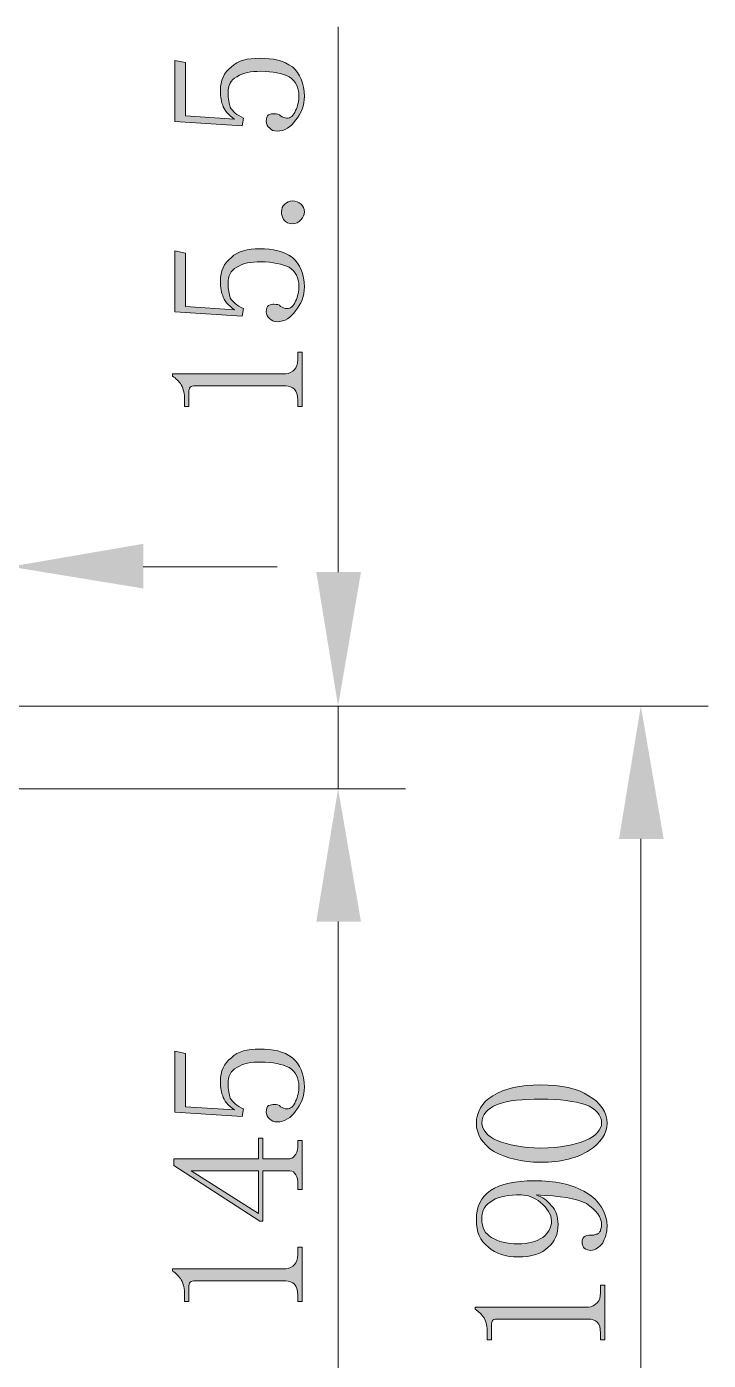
# Model space of a CAD drawing. Header units: millimetres. Extents: x 0 to 297, y 0 to 206.
# Drawn here: x 127.1 to 140.35, y 116.34 to 142.27 of the extents above; entities that cross this region are included whole.
import ezdxf

# ---------------------------------------------------------------- set-up
doc = ezdxf.new("R2010")
doc.units = ezdxf.units.MM

msp = doc.modelspace()

# ---------------------------------------------------------------- hatches: boundary and pattern name
h = msp.add_hatch(color=7)
edge = h.paths.add_edge_path(flags=0)
edge.add_spline(control_points=[(129.938886, 135.514802), (129.938886, 135.514802), (132.14029, 135.514802), (132.14029, 135.514802), (132.20379, 135.514802), (132.26729, 135.5571), (132.309588, 135.599504), (132.351886, 135.641802), (132.373088, 135.705302), (132.373088, 135.790004), (132.373088, 135.790004), (132.373088, 135.9381), (132.373088, 135.9381), (132.373088, 135.9381), (132.45779, 135.9381), (132.45779, 135.9381), (132.45779, 135.9381), (132.45779, 134.879802), (132.45779, 134.879802), (132.45779, 134.879802), (132.373088, 134.879802), (132.373088, 134.879802), (132.373088, 134.879802), (132.373088, 135.006802), (132.373088, 135.006802), (132.373088, 135.1126), (132.351886, 135.1761), (132.309588, 135.218504), (132.26729, 135.260802), (132.20379, 135.282004), (132.14029, 135.282004), (132.14029, 135.282004), (130.383386, 135.282004), (130.383386, 135.282004), (130.341088, 135.282004), (130.29879, 135.282004), (130.277588, 135.260802), (130.256386, 135.2396), (130.256386, 135.197302), (130.256386, 135.155004), (130.256386, 135.155004), (130.256386, 134.879802), (130.256386, 134.879802), (130.256386, 134.879802), (130.17179, 134.879802), (130.17179, 134.879802), (130.17179, 134.879802), (130.17179, 135.006802), (130.17179, 135.006802), (130.17179, 135.133802), (130.150588, 135.218504), (130.10829, 135.3031), (130.065886, 135.3666), (130.002386, 135.4301), (129.938886, 135.472504), (129.938886, 135.472504), (129.938886, 135.514802), (129.938886, 135.514802)], knot_values=[0, 0, 0, 0, 1, 1, 1, 2, 2, 2, 3, 3, 3, 4, 4, 4, 5, 5, 5, 6, 6, 6, 7, 7, 7, 8, 8, 8, 9, 9, 9, 10, 10, 10, 11, 11, 11, 12, 12, 12, 13, 13, 13, 14, 14, 14, 15, 15, 15, 16, 16, 16, 17, 17, 17, 18, 18, 18, 19, 19, 19, 19], degree=3, periodic=1)
edge = h.paths.add_edge_path(flags=0)
edge.add_spline(control_points=[(130.87029, 137.3351), (130.87029, 137.504504), (130.93379, 137.673802), (131.081886, 137.7796), (131.208886, 137.9066), (131.399386, 137.949004), (131.63229, 137.949004), (131.88629, 137.949004), (132.097886, 137.9066), (132.26729, 137.7796), (132.415386, 137.6526), (132.500088, 137.4621), (132.500088, 137.2081), (132.500088, 137.038802), (132.436588, 136.869504), (132.33079, 136.742504), (132.246088, 136.615504), (132.119088, 136.530802), (131.970886, 136.530802), (131.907386, 136.530802), (131.865088, 136.552004), (131.82279, 136.594302), (131.780386, 136.615504), (131.75929, 136.679004), (131.75929, 136.721302), (131.75929, 136.784802), (131.780386, 136.8271), (131.801588, 136.848302), (131.843886, 136.869504), (131.88629, 136.869504), (131.907386, 136.869504), (131.970886, 136.869504), (132.01329, 136.869504), (132.034386, 136.8271), (132.07679, 136.806004), (132.119088, 136.784802), (132.161386, 136.784802), (132.224886, 136.784802), (132.288386, 136.8271), (132.33079, 136.933004), (132.373088, 137.0176), (132.39429, 137.123504), (132.39429, 137.229302), (132.39429, 137.377504), (132.33079, 137.504504), (132.20379, 137.5891), (132.07679, 137.6526), (131.88629, 137.695004), (131.653386, 137.695004), (131.462886, 137.695004), (131.31479, 137.673802), (131.18779, 137.5891), (131.06079, 137.5256), (131.018386, 137.419802), (131.018386, 137.2716), (131.018386, 137.165802), (131.039588, 137.060004), (131.06079, 136.996504), (131.103088, 136.911802), (131.18779, 136.848302), (131.31479, 136.784802), (131.31479, 136.784802), (131.293588, 136.6366), (131.293588, 136.6366), (131.293588, 136.6366), (129.98129, 136.721302), (129.98129, 136.721302), (129.98129, 136.721302), (129.98129, 137.9066), (129.98129, 137.9066), (129.98129, 137.9066), (130.192886, 137.864302), (130.192886, 137.864302), (130.192886, 137.864302), (130.192886, 136.8271), (130.192886, 136.8271), (130.192886, 136.8271), (131.145386, 136.7636), (131.145386, 136.7636), (131.018386, 136.848302), (130.93379, 136.9541), (130.912588, 137.038802), (130.87029, 137.1446), (130.87029, 137.229302), (130.87029, 137.3351), (130.87029, 137.3351), (130.87029, 137.3351), (130.87029, 137.3351)], knot_values=[0, 0, 0, 0, 1, 1, 1, 2, 2, 2, 3, 3, 3, 4, 4, 4, 5, 5, 5, 6, 6, 6, 7, 7, 7, 8, 8, 8, 9, 9, 9, 10, 10, 10, 11, 11, 11, 12, 12, 12, 13, 13, 13, 14, 14, 14, 15, 15, 15, 16, 16, 16, 17, 17, 17, 18, 18, 18, 19, 19, 19, 20, 20, 20, 21, 21, 21, 22, 22, 22, 23, 23, 23, 24, 24, 24, 25, 25, 25, 26, 26, 26, 27, 27, 27, 28, 28, 28, 29, 29, 29, 29], degree=3, periodic=1)
edge = h.paths.add_edge_path(flags=0)
edge.add_spline(control_points=[(132.500088, 138.6686), (132.500088, 138.6051), (132.478886, 138.562802), (132.436588, 138.520504), (132.39429, 138.457004), (132.33079, 138.435802), (132.26729, 138.435802), (132.20379, 138.435802), (132.14029, 138.457004), (132.097886, 138.520504), (132.07679, 138.562802), (132.055588, 138.6051), (132.055588, 138.6686), (132.055588, 138.7321), (132.07679, 138.774504), (132.119088, 138.816802), (132.161386, 138.8591), (132.20379, 138.880302), (132.26729, 138.880302), (132.33079, 138.880302), (132.39429, 138.8591), (132.436588, 138.816802), (132.478886, 138.774504), (132.500088, 138.7321), (132.500088, 138.6686), (132.500088, 138.6686), (132.500088, 138.6686), (132.500088, 138.6686)], knot_values=[0, 0, 0, 0, 1, 1, 1, 2, 2, 2, 3, 3, 3, 4, 4, 4, 5, 5, 5, 6, 6, 6, 7, 7, 7, 8, 8, 8, 9, 9, 9, 9], degree=3, periodic=1)
edge = h.paths.add_edge_path(flags=0)
edge.add_spline(control_points=[(130.87029, 141.039302), (130.87029, 141.2086), (130.93379, 141.378004), (131.081886, 141.483802), (131.208886, 141.610802), (131.399386, 141.6531), (131.63229, 141.6531), (131.88629, 141.6531), (132.097886, 141.610802), (132.26729, 141.483802), (132.415386, 141.356802), (132.500088, 141.166302), (132.500088, 140.912302), (132.500088, 140.743004), (132.436588, 140.5736), (132.33079, 140.4466), (132.246088, 140.3196), (132.119088, 140.235004), (131.970886, 140.235004), (131.907386, 140.235004), (131.865088, 140.2561), (131.82279, 140.298504), (131.780386, 140.3196), (131.75929, 140.3831), (131.75929, 140.425504), (131.75929, 140.489004), (131.780386, 140.531302), (131.801588, 140.552504), (131.843886, 140.5736), (131.88629, 140.5736), (131.907386, 140.5736), (131.970886, 140.5736), (132.01329, 140.5736), (132.034386, 140.531302), (132.07679, 140.5101), (132.119088, 140.489004), (132.161386, 140.489004), (132.224886, 140.489004), (132.288386, 140.531302), (132.33079, 140.6371), (132.373088, 140.721802), (132.39429, 140.8276), (132.39429, 140.933504), (132.39429, 141.0816), (132.33079, 141.2086), (132.20379, 141.293302), (132.07679, 141.356802), (131.88629, 141.3991), (131.653386, 141.3991), (131.462886, 141.3991), (131.31479, 141.378004), (131.18779, 141.293302), (131.06079, 141.229802), (131.018386, 141.124004), (131.018386, 140.975802), (131.018386, 140.870004), (131.039588, 140.7641), (131.06079, 140.7006), (131.103088, 140.616004), (131.18779, 140.552504), (131.31479, 140.489004), (131.31479, 140.489004), (131.293588, 140.340802), (131.293588, 140.340802), (131.293588, 140.340802), (129.98129, 140.425504), (129.98129, 140.425504), (129.98129, 140.425504), (129.98129, 141.610802), (129.98129, 141.610802), (129.98129, 141.610802), (130.192886, 141.568504), (130.192886, 141.568504), (130.192886, 141.568504), (130.192886, 140.531302), (130.192886, 140.531302), (130.192886, 140.531302), (131.145386, 140.467802), (131.145386, 140.467802), (131.018386, 140.552504), (130.93379, 140.658302), (130.912588, 140.743004), (130.87029, 140.848802), (130.87029, 140.933504), (130.87029, 141.039302)], knot_values=[0, 0, 0, 0, 1, 1, 1, 2, 2, 2, 3, 3, 3, 4, 4, 4, 5, 5, 5, 6, 6, 6, 7, 7, 7, 8, 8, 8, 9, 9, 9, 10, 10, 10, 11, 11, 11, 12, 12, 12, 13, 13, 13, 14, 14, 14, 15, 15, 15, 16, 16, 16, 17, 17, 17, 18, 18, 18, 19, 19, 19, 20, 20, 20, 21, 21, 21, 22, 22, 22, 23, 23, 23, 24, 24, 24, 25, 25, 25, 26, 26, 26, 27, 27, 27, 28, 28, 28, 28], degree=3, periodic=1)
h = msp.add_hatch(color=7)
h.dxf.hatch_style = 2
h.paths.add_polyline_path([(129.367386, 132.212802), (129.367386, 131.345004), (126.785088, 131.768302)])
h = msp.add_hatch(color=7)
h.dxf.hatch_style = 2
h.paths.add_polyline_path([(132.732886, 131.662504), (133.60079, 131.662504), (133.15629, 129.059004)])
h = msp.add_hatch(color=7)
h.dxf.hatch_style = 2
h.paths.add_polyline_path([(139.485088, 126.4766), (138.61729, 126.4766), (139.040588, 129.059004)])
h = msp.add_hatch(color=7)
h.dxf.hatch_style = 2
h.paths.add_polyline_path([(133.60079, 124.868004), (132.732886, 124.868004), (133.15629, 127.450302)])
h = msp.add_hatch(color=7)
h.dxf.hatch_style = 2
h.paths.add_polyline_path([(133.60079, 124.868004), (132.732886, 124.868004), (133.15629, 127.450302)])
h = msp.add_hatch(color=7)
edge = h.paths.add_edge_path(flags=0)
edge.add_spline(control_points=[(129.938886, 118.115802), (129.938886, 118.115802), (132.14029, 118.115802), (132.14029, 118.115802), (132.20379, 118.115802), (132.26729, 118.1581), (132.309588, 118.200504), (132.351886, 118.242802), (132.373088, 118.306302), (132.373088, 118.391004), (132.373088, 118.391004), (132.373088, 118.5391), (132.373088, 118.5391), (132.373088, 118.5391), (132.45779, 118.5391), (132.45779, 118.5391), (132.45779, 118.5391), (132.45779, 117.480802), (132.45779, 117.480802), (132.45779, 117.480802), (132.373088, 117.480802), (132.373088, 117.480802), (132.373088, 117.480802), (132.373088, 117.607802), (132.373088, 117.607802), (132.373088, 117.7136), (132.351886, 117.7771), (132.309588, 117.819504), (132.26729, 117.861802), (132.20379, 117.883004), (132.14029, 117.883004), (132.14029, 117.883004), (130.383386, 117.883004), (130.383386, 117.883004), (130.341088, 117.883004), (130.29879, 117.883004), (130.277588, 117.861802), (130.256386, 117.8406), (130.256386, 117.798302), (130.256386, 117.756004), (130.256386, 117.756004), (130.256386, 117.480802), (130.256386, 117.480802), (130.256386, 117.480802), (130.17179, 117.480802), (130.17179, 117.480802), (130.17179, 117.480802), (130.17179, 117.607802), (130.17179, 117.607802), (130.17179, 117.734802), (130.150588, 117.819504), (130.10829, 117.9041), (130.065886, 117.9676), (130.002386, 118.0311), (129.938886, 118.073504), (129.938886, 118.073504), (129.938886, 118.115802), (129.938886, 118.115802)], knot_values=[0, 0, 0, 0, 1, 1, 1, 2, 2, 2, 3, 3, 3, 4, 4, 4, 5, 5, 5, 6, 6, 6, 7, 7, 7, 8, 8, 8, 9, 9, 9, 10, 10, 10, 11, 11, 11, 12, 12, 12, 13, 13, 13, 14, 14, 14, 15, 15, 15, 16, 16, 16, 17, 17, 17, 18, 18, 18, 19, 19, 19, 19], degree=3, periodic=1)
edge = h.paths.add_edge_path(flags=0)
edge.add_spline(control_points=[(132.161386, 120.2536), (132.246088, 120.2536), (132.288386, 120.274802), (132.309588, 120.3171), (132.351886, 120.359504), (132.373088, 120.401802), (132.373088, 120.486504), (132.373088, 120.486504), (132.373088, 120.613504), (132.373088, 120.613504), (132.373088, 120.613504), (132.45779, 120.613504), (132.45779, 120.613504), (132.45779, 120.613504), (132.45779, 119.661004), (132.45779, 119.661004), (132.45779, 119.661004), (132.373088, 119.661004), (132.373088, 119.661004), (132.373088, 119.661004), (132.373088, 119.8091), (132.373088, 119.8091), (132.373088, 119.893802), (132.351886, 119.9361), (132.309588, 119.978504), (132.288386, 120.020802), (132.246088, 120.020802), (132.161386, 120.020802), (132.161386, 120.020802), (131.69579, 120.020802), (131.69579, 120.020802), (131.69579, 120.020802), (131.69579, 119.0471), (131.69579, 119.0471), (131.69579, 119.0471), (131.63229, 119.0471), (131.63229, 119.0471), (131.63229, 119.0471), (129.960088, 120.1266), (129.960088, 120.1266), (129.960088, 120.1266), (129.960088, 120.2536), (129.960088, 120.2536), (129.960088, 120.2536), (131.611088, 120.2536), (131.611088, 120.2536), (131.611088, 120.2536), (131.611088, 120.655802), (131.611088, 120.655802), (131.611088, 120.655802), (131.69579, 120.655802), (131.69579, 120.655802), (131.69579, 120.655802), (131.69579, 120.2536), (131.69579, 120.2536), (131.69579, 120.2536), (132.161386, 120.2536), (132.161386, 120.2536)], knot_values=[0, 0, 0, 0, 1, 1, 1, 2, 2, 2, 3, 3, 3, 4, 4, 4, 5, 5, 5, 6, 6, 6, 7, 7, 7, 8, 8, 8, 9, 9, 9, 10, 10, 10, 11, 11, 11, 12, 12, 12, 13, 13, 13, 14, 14, 14, 15, 15, 15, 16, 16, 16, 17, 17, 17, 18, 18, 18, 19, 19, 19, 19], degree=3, periodic=1)
edge = h.paths.add_edge_path(flags=0)
edge.add_spline(control_points=[(130.29879, 120.020802), (130.29879, 120.020802), (131.611088, 119.195302), (131.611088, 119.195302), (131.611088, 119.195302), (131.611088, 120.020802), (131.611088, 120.020802), (131.611088, 120.020802), (130.29879, 120.020802), (130.29879, 120.020802)], knot_values=[0, 0, 0, 0, 1, 1, 1, 2, 2, 2, 3, 3, 3, 3], degree=3, periodic=1)
edge = h.paths.add_edge_path(flags=0)
edge.add_spline(control_points=[(130.87029, 121.7776), (130.87029, 121.947004), (130.93379, 122.116302), (131.081886, 122.2221), (131.208886, 122.3491), (131.399386, 122.391504), (131.63229, 122.391504), (131.88629, 122.391504), (132.097886, 122.3491), (132.26729, 122.2221), (132.415386, 122.0951), (132.500088, 121.9046), (132.500088, 121.6506), (132.500088, 121.481302), (132.436588, 121.312004), (132.33079, 121.185004), (132.246088, 121.058004), (132.119088, 120.973302), (131.970886, 120.973302), (131.907386, 120.973302), (131.865088, 120.994504), (131.82279, 121.036802), (131.780386, 121.058004), (131.75929, 121.121504), (131.75929, 121.163802), (131.75929, 121.227302), (131.780386, 121.2696), (131.801588, 121.290802), (131.843886, 121.312004), (131.88629, 121.312004), (131.907386, 121.312004), (131.970886, 121.312004), (132.01329, 121.312004), (132.034386, 121.2696), (132.07679, 121.248504), (132.119088, 121.227302), (132.161386, 121.227302), (132.224886, 121.227302), (132.288386, 121.2696), (132.33079, 121.375504), (132.373088, 121.4601), (132.39429, 121.566004), (132.39429, 121.671802), (132.39429, 121.820004), (132.33079, 121.947004), (132.20379, 122.0316), (132.07679, 122.0951), (131.88629, 122.137504), (131.653386, 122.137504), (131.462886, 122.137504), (131.31479, 122.116302), (131.18779, 122.0316), (131.06079, 121.9681), (131.018386, 121.862302), (131.018386, 121.7141), (131.018386, 121.608302), (131.039588, 121.502504), (131.06079, 121.439004), (131.103088, 121.354302), (131.18779, 121.290802), (131.31479, 121.227302), (131.31479, 121.227302), (131.293588, 121.0791), (131.293588, 121.0791), (131.293588, 121.0791), (129.98129, 121.163802), (129.98129, 121.163802), (129.98129, 121.163802), (129.98129, 122.3491), (129.98129, 122.3491), (129.98129, 122.3491), (130.192886, 122.306802), (130.192886, 122.306802), (130.192886, 122.306802), (130.192886, 121.2696), (130.192886, 121.2696), (130.192886, 121.2696), (131.145386, 121.2061), (131.145386, 121.2061), (131.018386, 121.290802), (130.93379, 121.3966), (130.912588, 121.481302), (130.87029, 121.5871), (130.87029, 121.671802), (130.87029, 121.7776)], knot_values=[0, 0, 0, 0, 1, 1, 1, 2, 2, 2, 3, 3, 3, 4, 4, 4, 5, 5, 5, 6, 6, 6, 7, 7, 7, 8, 8, 8, 9, 9, 9, 10, 10, 10, 11, 11, 11, 12, 12, 12, 13, 13, 13, 14, 14, 14, 15, 15, 15, 16, 16, 16, 17, 17, 17, 18, 18, 18, 19, 19, 19, 20, 20, 20, 21, 21, 21, 22, 22, 22, 23, 23, 23, 24, 24, 24, 25, 25, 25, 26, 26, 26, 27, 27, 27, 28, 28, 28, 28], degree=3, periodic=1)
h = msp.add_hatch(color=7)
edge = h.paths.add_edge_path(flags=0)
edge.add_spline(control_points=[(135.82329, 117.375004), (135.82329, 117.375004), (138.024588, 117.375004), (138.024588, 117.375004), (138.088088, 117.375004), (138.151588, 117.417302), (138.193886, 117.4596), (138.23629, 117.502004), (138.257386, 117.565504), (138.257386, 117.6501), (138.257386, 117.6501), (138.257386, 117.798302), (138.257386, 117.798302), (138.257386, 117.798302), (138.342088, 117.798302), (138.342088, 117.798302), (138.342088, 117.798302), (138.342088, 116.740004), (138.342088, 116.740004), (138.342088, 116.740004), (138.257386, 116.740004), (138.257386, 116.740004), (138.257386, 116.740004), (138.257386, 116.867004), (138.257386, 116.867004), (138.257386, 116.972802), (138.23629, 117.036302), (138.193886, 117.0786), (138.151588, 117.121004), (138.088088, 117.1421), (138.024588, 117.1421), (138.024588, 117.1421), (136.26779, 117.1421), (136.26779, 117.1421), (136.225386, 117.1421), (136.183088, 117.1421), (136.161886, 117.121004), (136.14079, 117.099802), (136.14079, 117.057504), (136.14079, 117.0151), (136.14079, 117.0151), (136.14079, 116.740004), (136.14079, 116.740004), (136.14079, 116.740004), (136.056088, 116.740004), (136.056088, 116.740004), (136.056088, 116.740004), (136.056088, 116.867004), (136.056088, 116.867004), (136.056088, 116.994004), (136.034886, 117.0786), (135.992588, 117.163302), (135.95029, 117.226802), (135.88679, 117.290302), (135.82329, 117.3326), (135.82329, 117.3326), (135.82329, 117.375004), (135.82329, 117.375004)], knot_values=[0, 0, 0, 0, 1, 1, 1, 2, 2, 2, 3, 3, 3, 4, 4, 4, 5, 5, 5, 6, 6, 6, 7, 7, 7, 8, 8, 8, 9, 9, 9, 10, 10, 10, 11, 11, 11, 12, 12, 12, 13, 13, 13, 14, 14, 14, 15, 15, 15, 16, 16, 16, 17, 17, 17, 18, 18, 18, 19, 19, 19, 19], degree=3, periodic=1)
edge = h.paths.add_edge_path(flags=0)
edge.add_spline(control_points=[(136.64879, 118.6026), (136.860386, 118.6026), (137.008588, 118.645004), (137.135588, 118.7296), (137.241386, 118.814302), (137.304886, 118.9201), (137.304886, 119.0471), (137.304886, 119.1741), (137.22029, 119.3011), (137.09329, 119.407004), (136.96629, 119.512802), (136.83929, 119.5551), (136.71229, 119.5551), (136.479386, 119.5551), (136.288886, 119.534004), (136.161886, 119.449302), (136.01379, 119.3646), (135.95029, 119.258802), (135.95029, 119.089504), (135.95029, 118.9201), (136.01379, 118.7931), (136.14079, 118.7296), (136.26779, 118.645004), (136.437088, 118.6026), (136.64879, 118.6026), (136.64879, 118.6026), (136.64879, 118.6026), (136.64879, 118.6026)], knot_values=[0, 0, 0, 0, 1, 1, 1, 2, 2, 2, 3, 3, 3, 4, 4, 4, 5, 5, 5, 6, 6, 6, 7, 7, 7, 8, 8, 8, 9, 9, 9, 9], degree=3, periodic=1)
edge = h.paths.add_edge_path(flags=0)
edge.add_spline(control_points=[(137.431886, 118.9836), (137.431886, 118.7931), (137.368386, 118.645004), (137.241386, 118.5391), (137.114386, 118.4121), (136.923886, 118.3486), (136.64879, 118.3486), (136.415886, 118.3486), (136.225386, 118.4121), (136.07729, 118.5391), (135.907886, 118.6661), (135.844386, 118.835504), (135.844386, 119.068302), (135.844386, 119.322302), (135.929088, 119.512802), (136.119588, 119.639802), (136.310088, 119.766802), (136.606386, 119.830302), (136.96629, 119.830302), (137.368386, 119.830302), (137.707088, 119.766802), (137.98229, 119.597504), (138.23629, 119.449302), (138.384386, 119.216504), (138.384386, 118.941302), (138.384386, 118.814302), (138.342088, 118.708504), (138.29979, 118.623802), (138.23629, 118.5391), (138.151588, 118.4756), (138.066886, 118.4756), (138.024588, 118.4756), (137.98229, 118.496802), (137.939886, 118.518004), (137.91879, 118.5391), (137.897588, 118.581504), (137.897588, 118.645004), (137.897588, 118.687302), (137.91879, 118.7296), (137.961088, 118.750802), (138.003386, 118.772004), (138.04579, 118.772004), (138.10929, 118.772004), (138.130386, 118.772004), (138.17279, 118.7931), (138.193886, 118.7931), (138.215088, 118.814302), (138.23629, 118.814302), (138.23629, 118.835504), (138.257386, 118.835504), (138.257386, 118.8566), (138.257386, 118.877802), (138.257386, 118.899004), (138.278588, 118.9201), (138.278588, 118.962504), (138.278588, 119.131802), (138.17279, 119.258802), (137.98229, 119.385802), (137.79179, 119.4916), (137.47429, 119.534004), (137.008588, 119.5551), (137.135588, 119.512802), (137.22029, 119.449302), (137.304886, 119.343504), (137.389588, 119.258802), (137.431886, 119.131802), (137.431886, 118.9836), (137.431886, 118.9836), (137.431886, 118.9836), (137.431886, 118.9836)], knot_values=[0, 0, 0, 0, 1, 1, 1, 2, 2, 2, 3, 3, 3, 4, 4, 4, 5, 5, 5, 6, 6, 6, 7, 7, 7, 8, 8, 8, 9, 9, 9, 10, 10, 10, 11, 11, 11, 12, 12, 12, 13, 13, 13, 14, 14, 14, 15, 15, 15, 16, 16, 16, 17, 17, 17, 18, 18, 18, 19, 19, 19, 20, 20, 20, 21, 21, 21, 22, 22, 22, 23, 23, 23, 23], degree=3, periodic=1)
edge = h.paths.add_edge_path(flags=0)
edge.add_spline(control_points=[(135.95029, 120.9521), (135.95029, 120.8251), (136.056088, 120.6981), (136.246588, 120.613504), (136.45829, 120.528802), (136.754588, 120.465302), (137.09329, 120.465302), (137.47429, 120.465302), (137.749386, 120.528802), (137.961088, 120.613504), (138.17279, 120.6981), (138.278588, 120.8251), (138.278588, 120.9521), (138.278588, 121.100302), (138.17279, 121.227302), (137.961088, 121.312004), (137.749386, 121.375504), (137.47429, 121.417802), (137.09329, 121.417802), (136.754588, 121.417802), (136.45829, 121.3966), (136.246588, 121.312004), (136.056088, 121.227302), (135.95029, 121.121504), (135.95029, 120.9521), (135.95029, 120.9521), (135.95029, 120.9521), (135.95029, 120.9521)], knot_values=[0, 0, 0, 0, 1, 1, 1, 2, 2, 2, 3, 3, 3, 4, 4, 4, 5, 5, 5, 6, 6, 6, 7, 7, 7, 8, 8, 8, 9, 9, 9, 9], degree=3, periodic=1)
edge = h.paths.add_edge_path(flags=0)
edge.add_spline(control_points=[(138.384386, 120.9521), (138.384386, 120.740504), (138.257386, 120.5711), (138.04579, 120.423004), (137.812886, 120.274802), (137.495386, 120.1901), (137.09329, 120.1901), (136.71229, 120.1901), (136.415886, 120.274802), (136.183088, 120.401802), (135.95029, 120.550004), (135.844386, 120.740504), (135.844386, 120.9521), (135.844386, 121.163802), (135.95029, 121.354302), (136.161886, 121.481302), (136.39479, 121.629504), (136.691088, 121.693004), (137.09329, 121.693004), (137.495386, 121.693004), (137.812886, 121.629504), (138.024588, 121.481302), (138.257386, 121.354302), (138.384386, 121.163802), (138.384386, 120.9521)], knot_values=[0, 0, 0, 0, 1, 1, 1, 2, 2, 2, 3, 3, 3, 4, 4, 4, 5, 5, 5, 6, 6, 6, 7, 7, 7, 8, 8, 8, 8], degree=3, periodic=1)

# ---------------------------------------------------------------- linework, layer by layer
at = {"color": 7, "lineweight": 15}
for points in [[(133.15629, 142.267004), (133.15629, 131.662504)], [(129.367386, 131.768302), (131.970886, 131.768302)], [(125.66329, 129.059004), (134.468588, 129.059004)], [(127.420088, 129.059004), (140.352886, 129.059004)], [(133.15629, 129.059004), (133.15629, 127.450302)], [(125.66329, 127.450302), (134.468588, 127.450302)], [(125.66329, 127.450302), (134.468588, 127.450302)], [(139.040588, 126.4766), (139.040588, 111.956302)], [(133.15629, 124.868004), (133.15629, 115.004302)], [(133.15629, 124.868004), (133.15629, 122.264504)]]:
    msp.add_lwpolyline(points, dxfattribs=at)
at = {"color": 7, "lineweight": 5}
msp.add_lwpolyline([(130.29879, 120.020802), (131.611088, 119.195302), (131.611088, 120.020802)], close=True, dxfattribs=at)
for points, knots in [([(130.87029, 141.039302), (130.87029, 141.2086), (130.93379, 141.378004), (131.081886, 141.483802), (131.208886, 141.610802), (131.399386, 141.6531), (131.63229, 141.6531), (131.88629, 141.6531), (132.097886, 141.610802), (132.26729, 141.483802), (132.415386, 141.356802), (132.500088, 141.166302), (132.500088, 140.912302), (132.500088, 140.743004), (132.436588, 140.5736), (132.33079, 140.4466), (132.246088, 140.3196), (132.119088, 140.235004), (131.970886, 140.235004), (131.907386, 140.235004), (131.865088, 140.2561), (131.82279, 140.298504), (131.780386, 140.3196), (131.75929, 140.3831), (131.75929, 140.425504), (131.75929, 140.489004), (131.780386, 140.531302), (131.801588, 140.552504), (131.843886, 140.5736), (131.88629, 140.5736), (131.907386, 140.5736), (131.970886, 140.5736), (132.01329, 140.5736), (132.034386, 140.531302), (132.07679, 140.5101), (132.119088, 140.489004), (132.161386, 140.489004), (132.224886, 140.489004), (132.288386, 140.531302), (132.33079, 140.6371), (132.373088, 140.721802), (132.39429, 140.8276), (132.39429, 140.933504), (132.39429, 141.0816), (132.33079, 141.2086), (132.20379, 141.293302), (132.07679, 141.356802), (131.88629, 141.3991), (131.653386, 141.3991), (131.462886, 141.3991), (131.31479, 141.378004), (131.18779, 141.293302), (131.06079, 141.229802), (131.018386, 141.124004), (131.018386, 140.975802), (131.018386, 140.870004), (131.039588, 140.7641), (131.06079, 140.7006), (131.103088, 140.616004), (131.18779, 140.552504), (131.31479, 140.489004), (131.31479, 140.489004), (131.293588, 140.340802), (131.293588, 140.340802), (131.293588, 140.340802), (129.98129, 140.425504), (129.98129, 140.425504), (129.98129, 140.425504), (129.98129, 141.610802), (129.98129, 141.610802), (129.98129, 141.610802), (130.192886, 141.568504), (130.192886, 141.568504), (130.192886, 141.568504), (130.192886, 140.531302), (130.192886, 140.531302), (130.192886, 140.531302), (131.145386, 140.467802), (131.145386, 140.467802), (131.018386, 140.552504), (130.93379, 140.658302), (130.912588, 140.743004), (130.87029, 140.848802), (130.87029, 140.933504), (130.87029, 141.039302), (130.87029, 141.039302), (130.87029, 141.039302), (130.87029, 141.039302)], [0, 0, 0, 0, 1, 1, 1, 2, 2, 2, 3, 3, 3, 4, 4, 4, 5, 5, 5, 6, 6, 6, 7, 7, 7, 8, 8, 8, 9, 9, 9, 10, 10, 10, 11, 11, 11, 12, 12, 12, 13, 13, 13, 14, 14, 14, 15, 15, 15, 16, 16, 16, 17, 17, 17, 18, 18, 18, 19, 19, 19, 20, 20, 20, 21, 21, 21, 22, 22, 22, 23, 23, 23, 24, 24, 24, 25, 25, 25, 26, 26, 26, 27, 27, 27, 28, 28, 28, 29, 29, 29, 29]), ([(132.500088, 138.6686), (132.500088, 138.6051), (132.478886, 138.562802), (132.436588, 138.520504), (132.39429, 138.457004), (132.33079, 138.435802), (132.26729, 138.435802), (132.20379, 138.435802), (132.14029, 138.457004), (132.097886, 138.520504), (132.07679, 138.562802), (132.055588, 138.6051), (132.055588, 138.6686), (132.055588, 138.7321), (132.07679, 138.774504), (132.119088, 138.816802), (132.161386, 138.8591), (132.20379, 138.880302), (132.26729, 138.880302), (132.33079, 138.880302), (132.39429, 138.8591), (132.436588, 138.816802), (132.478886, 138.774504), (132.500088, 138.7321), (132.500088, 138.6686), (132.500088, 138.6686), (132.500088, 138.6686), (132.500088, 138.6686)], [0, 0, 0, 0, 1, 1, 1, 2, 2, 2, 3, 3, 3, 4, 4, 4, 5, 5, 5, 6, 6, 6, 7, 7, 7, 8, 8, 8, 9, 9, 9, 9]), ([(130.87029, 137.3351), (130.87029, 137.504504), (130.93379, 137.673802), (131.081886, 137.7796), (131.208886, 137.9066), (131.399386, 137.949004), (131.63229, 137.949004), (131.88629, 137.949004), (132.097886, 137.9066), (132.26729, 137.7796), (132.415386, 137.6526), (132.500088, 137.4621), (132.500088, 137.2081), (132.500088, 137.038802), (132.436588, 136.869504), (132.33079, 136.742504), (132.246088, 136.615504), (132.119088, 136.530802), (131.970886, 136.530802), (131.907386, 136.530802), (131.865088, 136.552004), (131.82279, 136.594302), (131.780386, 136.615504), (131.75929, 136.679004), (131.75929, 136.721302), (131.75929, 136.784802), (131.780386, 136.8271), (131.801588, 136.848302), (131.843886, 136.869504), (131.88629, 136.869504), (131.907386, 136.869504), (131.970886, 136.869504), (132.01329, 136.869504), (132.034386, 136.8271), (132.07679, 136.806004), (132.119088, 136.784802), (132.161386, 136.784802), (132.224886, 136.784802), (132.288386, 136.8271), (132.33079, 136.933004), (132.373088, 137.0176), (132.39429, 137.123504), (132.39429, 137.229302), (132.39429, 137.377504), (132.33079, 137.504504), (132.20379, 137.5891), (132.07679, 137.6526), (131.88629, 137.695004), (131.653386, 137.695004), (131.462886, 137.695004), (131.31479, 137.673802), (131.18779, 137.5891), (131.06079, 137.5256), (131.018386, 137.419802), (131.018386, 137.2716), (131.018386, 137.165802), (131.039588, 137.060004), (131.06079, 136.996504), (131.103088, 136.911802), (131.18779, 136.848302), (131.31479, 136.784802), (131.31479, 136.784802), (131.293588, 136.6366), (131.293588, 136.6366), (131.293588, 136.6366), (129.98129, 136.721302), (129.98129, 136.721302), (129.98129, 136.721302), (129.98129, 137.9066), (129.98129, 137.9066), (129.98129, 137.9066), (130.192886, 137.864302), (130.192886, 137.864302), (130.192886, 137.864302), (130.192886, 136.8271), (130.192886, 136.8271), (130.192886, 136.8271), (131.145386, 136.7636), (131.145386, 136.7636), (131.018386, 136.848302), (130.93379, 136.9541), (130.912588, 137.038802), (130.87029, 137.1446), (130.87029, 137.229302), (130.87029, 137.3351), (130.87029, 137.3351), (130.87029, 137.3351), (130.87029, 137.3351)], [0, 0, 0, 0, 1, 1, 1, 2, 2, 2, 3, 3, 3, 4, 4, 4, 5, 5, 5, 6, 6, 6, 7, 7, 7, 8, 8, 8, 9, 9, 9, 10, 10, 10, 11, 11, 11, 12, 12, 12, 13, 13, 13, 14, 14, 14, 15, 15, 15, 16, 16, 16, 17, 17, 17, 18, 18, 18, 19, 19, 19, 20, 20, 20, 21, 21, 21, 22, 22, 22, 23, 23, 23, 24, 24, 24, 25, 25, 25, 26, 26, 26, 27, 27, 27, 28, 28, 28, 29, 29, 29, 29]), ([(129.938886, 135.514802), (129.938886, 135.514802), (132.14029, 135.514802), (132.14029, 135.514802), (132.20379, 135.514802), (132.26729, 135.5571), (132.309588, 135.599504), (132.351886, 135.641802), (132.373088, 135.705302), (132.373088, 135.790004), (132.373088, 135.790004), (132.373088, 135.9381), (132.373088, 135.9381), (132.373088, 135.9381), (132.45779, 135.9381), (132.45779, 135.9381), (132.45779, 135.9381), (132.45779, 134.879802), (132.45779, 134.879802), (132.45779, 134.879802), (132.373088, 134.879802), (132.373088, 134.879802), (132.373088, 134.879802), (132.373088, 135.006802), (132.373088, 135.006802), (132.373088, 135.1126), (132.351886, 135.1761), (132.309588, 135.218504), (132.26729, 135.260802), (132.20379, 135.282004), (132.14029, 135.282004), (132.14029, 135.282004), (130.383386, 135.282004), (130.383386, 135.282004), (130.341088, 135.282004), (130.29879, 135.282004), (130.277588, 135.260802), (130.256386, 135.2396), (130.256386, 135.197302), (130.256386, 135.155004), (130.256386, 135.155004), (130.256386, 134.879802), (130.256386, 134.879802), (130.256386, 134.879802), (130.17179, 134.879802), (130.17179, 134.879802), (130.17179, 134.879802), (130.17179, 135.006802), (130.17179, 135.006802), (130.17179, 135.133802), (130.150588, 135.218504), (130.10829, 135.3031), (130.065886, 135.3666), (130.002386, 135.4301), (129.938886, 135.472504), (129.938886, 135.472504), (129.938886, 135.514802), (129.938886, 135.514802)], [0, 0, 0, 0, 1, 1, 1, 2, 2, 2, 3, 3, 3, 4, 4, 4, 5, 5, 5, 6, 6, 6, 7, 7, 7, 8, 8, 8, 9, 9, 9, 10, 10, 10, 11, 11, 11, 12, 12, 12, 13, 13, 13, 14, 14, 14, 15, 15, 15, 16, 16, 16, 17, 17, 17, 18, 18, 18, 19, 19, 19, 19]), ([(130.87029, 121.7776), (130.87029, 121.947004), (130.93379, 122.116302), (131.081886, 122.2221), (131.208886, 122.3491), (131.399386, 122.391504), (131.63229, 122.391504), (131.88629, 122.391504), (132.097886, 122.3491), (132.26729, 122.2221), (132.415386, 122.0951), (132.500088, 121.9046), (132.500088, 121.6506), (132.500088, 121.481302), (132.436588, 121.312004), (132.33079, 121.185004), (132.246088, 121.058004), (132.119088, 120.973302), (131.970886, 120.973302), (131.907386, 120.973302), (131.865088, 120.994504), (131.82279, 121.036802), (131.780386, 121.058004), (131.75929, 121.121504), (131.75929, 121.163802), (131.75929, 121.227302), (131.780386, 121.2696), (131.801588, 121.290802), (131.843886, 121.312004), (131.88629, 121.312004), (131.907386, 121.312004), (131.970886, 121.312004), (132.01329, 121.312004), (132.034386, 121.2696), (132.07679, 121.248504), (132.119088, 121.227302), (132.161386, 121.227302), (132.224886, 121.227302), (132.288386, 121.2696), (132.33079, 121.375504), (132.373088, 121.4601), (132.39429, 121.566004), (132.39429, 121.671802), (132.39429, 121.820004), (132.33079, 121.947004), (132.20379, 122.0316), (132.07679, 122.0951), (131.88629, 122.137504), (131.653386, 122.137504), (131.462886, 122.137504), (131.31479, 122.116302), (131.18779, 122.0316), (131.06079, 121.9681), (131.018386, 121.862302), (131.018386, 121.7141), (131.018386, 121.608302), (131.039588, 121.502504), (131.06079, 121.439004), (131.103088, 121.354302), (131.18779, 121.290802), (131.31479, 121.227302), (131.31479, 121.227302), (131.293588, 121.0791), (131.293588, 121.0791), (131.293588, 121.0791), (129.98129, 121.163802), (129.98129, 121.163802), (129.98129, 121.163802), (129.98129, 122.3491), (129.98129, 122.3491), (129.98129, 122.3491), (130.192886, 122.306802), (130.192886, 122.306802), (130.192886, 122.306802), (130.192886, 121.2696), (130.192886, 121.2696), (130.192886, 121.2696), (131.145386, 121.2061), (131.145386, 121.2061), (131.018386, 121.290802), (130.93379, 121.3966), (130.912588, 121.481302), (130.87029, 121.5871), (130.87029, 121.671802), (130.87029, 121.7776), (130.87029, 121.7776), (130.87029, 121.7776), (130.87029, 121.7776)], [0, 0, 0, 0, 1, 1, 1, 2, 2, 2, 3, 3, 3, 4, 4, 4, 5, 5, 5, 6, 6, 6, 7, 7, 7, 8, 8, 8, 9, 9, 9, 10, 10, 10, 11, 11, 11, 12, 12, 12, 13, 13, 13, 14, 14, 14, 15, 15, 15, 16, 16, 16, 17, 17, 17, 18, 18, 18, 19, 19, 19, 20, 20, 20, 21, 21, 21, 22, 22, 22, 23, 23, 23, 24, 24, 24, 25, 25, 25, 26, 26, 26, 27, 27, 27, 28, 28, 28, 29, 29, 29, 29]), ([(138.384386, 120.9521), (138.384386, 120.740504), (138.257386, 120.5711), (138.04579, 120.423004), (137.812886, 120.274802), (137.495386, 120.1901), (137.09329, 120.1901), (136.71229, 120.1901), (136.415886, 120.274802), (136.183088, 120.401802), (135.95029, 120.550004), (135.844386, 120.740504), (135.844386, 120.9521), (135.844386, 121.163802), (135.95029, 121.354302), (136.161886, 121.481302), (136.39479, 121.629504), (136.691088, 121.693004), (137.09329, 121.693004), (137.495386, 121.693004), (137.812886, 121.629504), (138.024588, 121.481302), (138.257386, 121.354302), (138.384386, 121.163802), (138.384386, 120.9521), (138.384386, 120.9521), (138.384386, 120.9521), (138.384386, 120.9521)], [0, 0, 0, 0, 1, 1, 1, 2, 2, 2, 3, 3, 3, 4, 4, 4, 5, 5, 5, 6, 6, 6, 7, 7, 7, 8, 8, 8, 9, 9, 9, 9]), ([(135.95029, 120.9521), (135.95029, 120.8251), (136.056088, 120.6981), (136.246588, 120.613504), (136.45829, 120.528802), (136.754588, 120.465302), (137.09329, 120.465302), (137.47429, 120.465302), (137.749386, 120.528802), (137.961088, 120.613504), (138.17279, 120.6981), (138.278588, 120.8251), (138.278588, 120.9521), (138.278588, 121.100302), (138.17279, 121.227302), (137.961088, 121.312004), (137.749386, 121.375504), (137.47429, 121.417802), (137.09329, 121.417802), (136.754588, 121.417802), (136.45829, 121.3966), (136.246588, 121.312004), (136.056088, 121.227302), (135.95029, 121.121504), (135.95029, 120.9521), (135.95029, 120.9521), (135.95029, 120.9521), (135.95029, 120.9521)], [0, 0, 0, 0, 1, 1, 1, 2, 2, 2, 3, 3, 3, 4, 4, 4, 5, 5, 5, 6, 6, 6, 7, 7, 7, 8, 8, 8, 9, 9, 9, 9]), ([(132.161386, 120.2536), (132.246088, 120.2536), (132.288386, 120.274802), (132.309588, 120.3171), (132.351886, 120.359504), (132.373088, 120.401802), (132.373088, 120.486504), (132.373088, 120.486504), (132.373088, 120.613504), (132.373088, 120.613504), (132.373088, 120.613504), (132.45779, 120.613504), (132.45779, 120.613504), (132.45779, 120.613504), (132.45779, 119.661004), (132.45779, 119.661004), (132.45779, 119.661004), (132.373088, 119.661004), (132.373088, 119.661004), (132.373088, 119.661004), (132.373088, 119.8091), (132.373088, 119.8091), (132.373088, 119.893802), (132.351886, 119.9361), (132.309588, 119.978504), (132.288386, 120.020802), (132.246088, 120.020802), (132.161386, 120.020802), (132.161386, 120.020802), (131.69579, 120.020802), (131.69579, 120.020802), (131.69579, 120.020802), (131.69579, 119.0471), (131.69579, 119.0471), (131.69579, 119.0471), (131.63229, 119.0471), (131.63229, 119.0471), (131.63229, 119.0471), (129.960088, 120.1266), (129.960088, 120.1266), (129.960088, 120.1266), (129.960088, 120.2536), (129.960088, 120.2536), (129.960088, 120.2536), (131.611088, 120.2536), (131.611088, 120.2536), (131.611088, 120.2536), (131.611088, 120.655802), (131.611088, 120.655802), (131.611088, 120.655802), (131.69579, 120.655802), (131.69579, 120.655802), (131.69579, 120.655802), (131.69579, 120.2536), (131.69579, 120.2536), (131.69579, 120.2536), (132.161386, 120.2536), (132.161386, 120.2536)], [0, 0, 0, 0, 1, 1, 1, 2, 2, 2, 3, 3, 3, 4, 4, 4, 5, 5, 5, 6, 6, 6, 7, 7, 7, 8, 8, 8, 9, 9, 9, 10, 10, 10, 11, 11, 11, 12, 12, 12, 13, 13, 13, 14, 14, 14, 15, 15, 15, 16, 16, 16, 17, 17, 17, 18, 18, 18, 19, 19, 19, 19]), ([(137.431886, 118.9836), (137.431886, 118.7931), (137.368386, 118.645004), (137.241386, 118.5391), (137.114386, 118.4121), (136.923886, 118.3486), (136.64879, 118.3486), (136.415886, 118.3486), (136.225386, 118.4121), (136.07729, 118.5391), (135.907886, 118.6661), (135.844386, 118.835504), (135.844386, 119.068302), (135.844386, 119.322302), (135.929088, 119.512802), (136.119588, 119.639802), (136.310088, 119.766802), (136.606386, 119.830302), (136.96629, 119.830302), (137.368386, 119.830302), (137.707088, 119.766802), (137.98229, 119.597504), (138.23629, 119.449302), (138.384386, 119.216504), (138.384386, 118.941302), (138.384386, 118.814302), (138.342088, 118.708504), (138.29979, 118.623802), (138.23629, 118.5391), (138.151588, 118.4756), (138.066886, 118.4756), (138.024588, 118.4756), (137.98229, 118.496802), (137.939886, 118.518004), (137.91879, 118.5391), (137.897588, 118.581504), (137.897588, 118.645004), (137.897588, 118.687302), (137.91879, 118.7296), (137.961088, 118.750802), (138.003386, 118.772004), (138.04579, 118.772004), (138.10929, 118.772004), (138.130386, 118.772004), (138.17279, 118.7931), (138.193886, 118.7931), (138.215088, 118.814302), (138.23629, 118.814302), (138.23629, 118.835504), (138.257386, 118.835504), (138.257386, 118.8566), (138.257386, 118.877802), (138.257386, 118.899004), (138.278588, 118.9201), (138.278588, 118.962504), (138.278588, 119.131802), (138.17279, 119.258802), (137.98229, 119.385802), (137.79179, 119.4916), (137.47429, 119.534004), (137.008588, 119.5551), (137.135588, 119.512802), (137.22029, 119.449302), (137.304886, 119.343504), (137.389588, 119.258802), (137.431886, 119.131802), (137.431886, 118.9836), (137.431886, 118.9836), (137.431886, 118.9836), (137.431886, 118.9836)], [0, 0, 0, 0, 1, 1, 1, 2, 2, 2, 3, 3, 3, 4, 4, 4, 5, 5, 5, 6, 6, 6, 7, 7, 7, 8, 8, 8, 9, 9, 9, 10, 10, 10, 11, 11, 11, 12, 12, 12, 13, 13, 13, 14, 14, 14, 15, 15, 15, 16, 16, 16, 17, 17, 17, 18, 18, 18, 19, 19, 19, 20, 20, 20, 21, 21, 21, 22, 22, 22, 23, 23, 23, 23]), ([(136.64879, 118.6026), (136.860386, 118.6026), (137.008588, 118.645004), (137.135588, 118.7296), (137.241386, 118.814302), (137.304886, 118.9201), (137.304886, 119.0471), (137.304886, 119.1741), (137.22029, 119.3011), (137.09329, 119.407004), (136.96629, 119.512802), (136.83929, 119.5551), (136.71229, 119.5551), (136.479386, 119.5551), (136.288886, 119.534004), (136.161886, 119.449302), (136.01379, 119.3646), (135.95029, 119.258802), (135.95029, 119.089504), (135.95029, 118.9201), (136.01379, 118.7931), (136.14079, 118.7296), (136.26779, 118.645004), (136.437088, 118.6026), (136.64879, 118.6026), (136.64879, 118.6026), (136.64879, 118.6026), (136.64879, 118.6026)], [0, 0, 0, 0, 1, 1, 1, 2, 2, 2, 3, 3, 3, 4, 4, 4, 5, 5, 5, 6, 6, 6, 7, 7, 7, 8, 8, 8, 9, 9, 9, 9]), ([(129.938886, 118.115802), (129.938886, 118.115802), (132.14029, 118.115802), (132.14029, 118.115802), (132.20379, 118.115802), (132.26729, 118.1581), (132.309588, 118.200504), (132.351886, 118.242802), (132.373088, 118.306302), (132.373088, 118.391004), (132.373088, 118.391004), (132.373088, 118.5391), (132.373088, 118.5391), (132.373088, 118.5391), (132.45779, 118.5391), (132.45779, 118.5391), (132.45779, 118.5391), (132.45779, 117.480802), (132.45779, 117.480802), (132.45779, 117.480802), (132.373088, 117.480802), (132.373088, 117.480802), (132.373088, 117.480802), (132.373088, 117.607802), (132.373088, 117.607802), (132.373088, 117.7136), (132.351886, 117.7771), (132.309588, 117.819504), (132.26729, 117.861802), (132.20379, 117.883004), (132.14029, 117.883004), (132.14029, 117.883004), (130.383386, 117.883004), (130.383386, 117.883004), (130.341088, 117.883004), (130.29879, 117.883004), (130.277588, 117.861802), (130.256386, 117.8406), (130.256386, 117.798302), (130.256386, 117.756004), (130.256386, 117.756004), (130.256386, 117.480802), (130.256386, 117.480802), (130.256386, 117.480802), (130.17179, 117.480802), (130.17179, 117.480802), (130.17179, 117.480802), (130.17179, 117.607802), (130.17179, 117.607802), (130.17179, 117.734802), (130.150588, 117.819504), (130.10829, 117.9041), (130.065886, 117.9676), (130.002386, 118.0311), (129.938886, 118.073504), (129.938886, 118.073504), (129.938886, 118.115802), (129.938886, 118.115802)], [0, 0, 0, 0, 1, 1, 1, 2, 2, 2, 3, 3, 3, 4, 4, 4, 5, 5, 5, 6, 6, 6, 7, 7, 7, 8, 8, 8, 9, 9, 9, 10, 10, 10, 11, 11, 11, 12, 12, 12, 13, 13, 13, 14, 14, 14, 15, 15, 15, 16, 16, 16, 17, 17, 17, 18, 18, 18, 19, 19, 19, 19]), ([(135.82329, 117.375004), (135.82329, 117.375004), (138.024588, 117.375004), (138.024588, 117.375004), (138.088088, 117.375004), (138.151588, 117.417302), (138.193886, 117.4596), (138.23629, 117.502004), (138.257386, 117.565504), (138.257386, 117.6501), (138.257386, 117.6501), (138.257386, 117.798302), (138.257386, 117.798302), (138.257386, 117.798302), (138.342088, 117.798302), (138.342088, 117.798302), (138.342088, 117.798302), (138.342088, 116.740004), (138.342088, 116.740004), (138.342088, 116.740004), (138.257386, 116.740004), (138.257386, 116.740004), (138.257386, 116.740004), (138.257386, 116.867004), (138.257386, 116.867004), (138.257386, 116.972802), (138.23629, 117.036302), (138.193886, 117.0786), (138.151588, 117.121004), (138.088088, 117.1421), (138.024588, 117.1421), (138.024588, 117.1421), (136.26779, 117.1421), (136.26779, 117.1421), (136.225386, 117.1421), (136.183088, 117.1421), (136.161886, 117.121004), (136.14079, 117.099802), (136.14079, 117.057504), (136.14079, 117.0151), (136.14079, 117.0151), (136.14079, 116.740004), (136.14079, 116.740004), (136.14079, 116.740004), (136.056088, 116.740004), (136.056088, 116.740004), (136.056088, 116.740004), (136.056088, 116.867004), (136.056088, 116.867004), (136.056088, 116.994004), (136.034886, 117.0786), (135.992588, 117.163302), (135.95029, 117.226802), (135.88679, 117.290302), (135.82329, 117.3326), (135.82329, 117.3326), (135.82329, 117.375004), (135.82329, 117.375004)], [0, 0, 0, 0, 1, 1, 1, 2, 2, 2, 3, 3, 3, 4, 4, 4, 5, 5, 5, 6, 6, 6, 7, 7, 7, 8, 8, 8, 9, 9, 9, 10, 10, 10, 11, 11, 11, 12, 12, 12, 13, 13, 13, 14, 14, 14, 15, 15, 15, 16, 16, 16, 17, 17, 17, 18, 18, 18, 19, 19, 19, 19])]:
    msp.add_open_spline(points, degree=3, knots=knots, dxfattribs=at)

doc.saveas('drawing.dxf')
